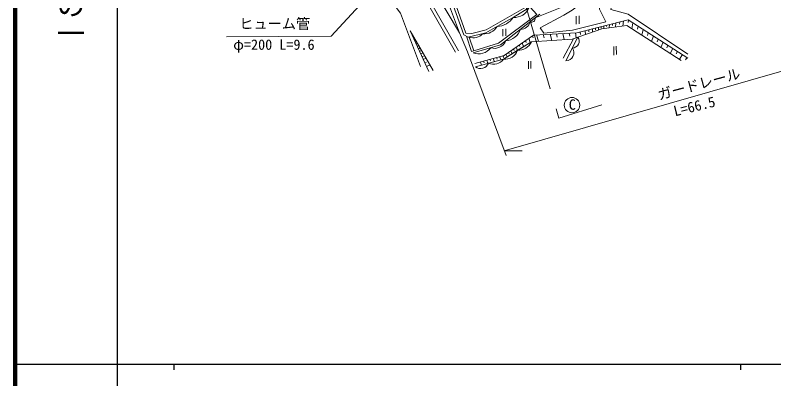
# Model space of a CAD drawing. Units: millimetres, scale not verified. Extents: x 40000 to 680000, y 20000 to 380000.
# Drawn here: x 40000 to 173890, y 202409 to 266697 of the extents above; entities that cross this region are included whole.
import ezdxf
from ezdxf.enums import TextEntityAlignment as Align

# ---------------------------------------------------------------- set-up
doc = ezdxf.new("R2010")
doc.units = ezdxf.units.MM
doc.header["$LTSCALE"] = 1000
for name, color, linetype, lineweight in [('M-TTL', 2, 'Continuous', 140), ('M-TTL-BAND', 7, 'Continuous', 25), ('M-WORK', 1, 'Continuous', 13)]:
    doc.layers.add(name, color=color, linetype=linetype, lineweight=lineweight)
doc.styles.add('@ＭＳ ゴシック', font='')
doc.styles.add('ＭＳ ゴシック', font='')
doc.styles.get('@ＭＳ ゴシック').set_extended_font_data('@MS Gothic')
doc.styles.get('ＭＳ ゴシック').set_extended_font_data('MS Gothic')

msp = doc.modelspace()

# ---------------------------------------------------------------- linework, layer by layer
at = {"layer": 'M-TTL'}
msp.add_line((40000, 380000), (40000, 20000), dxfattribs=at)
at = {"layer": 'M-TTL-BAND'}
for p, q in [((58000, 370000), (58000, 20000)), ((40000, 205000), (579000, 205000)), ((68000, 205000), (68000, 204000)), ((168000, 205000), (168000, 204000))]:
    msp.add_line(p, q, dxfattribs=at)
at = {"layer": 'M-WORK'}
for p, q in [((134396, 253691), (126358, 281352)), ((112744, 278775), (118399, 263586)), ((125678, 261436), (132619, 266885)), ((138990, 266491), (138990, 265078)), ((139545, 266554), (139545, 265157)), ((145434, 265164), (145415, 264878)), ((145989, 265305), (145928, 264588)), ((146687, 265483), (146648, 265125)), ((147385, 265661), (147265, 264758)), ((148258, 265826), (148185, 265377)), ((149025, 265335), (148817, 264269)), ((113009, 256711), (109700, 263948)), ((109700, 263948), (113795, 256902)), ((126065, 264209), (126065, 262971)), ((126572, 264273), (126572, 263019)), ((140569, 263927), (140637, 263262)), ((141217, 264092), (141243, 263758)), ((141865, 264256), (141896, 263703)), ((142403, 264393), (142413, 264116)), ((142940, 264530), (142949, 264071)), ((143425, 264653), (143425, 264424)), ((143909, 264776), (143903, 264329)), ((144394, 264900), (144387, 264676)), ((144878, 265023), (144851, 264450)), ((149939, 264749), (149816, 264220)), ((150853, 264163), (150578, 263146)), ((110116, 263038), (110183, 263068)), ((110324, 262583), (110458, 262644)), ((130633, 262601), (130899, 261867)), ((131273, 263049), (131401, 262680)), ((132011, 263211), (132382, 262080)), ((133200, 263270), (133370, 262700)), ((134389, 263329), (134684, 262225)), ((135531, 263386), (135664, 262830)), ((136673, 263443), (136900, 262364)), ((138554, 262533), (136683, 259073)), ((137183, 258620), (139321, 262801)), ((137774, 263497), (137874, 262955)), ((138876, 263552), (139011, 262693)), ((139727, 263712), (139783, 263281)), ((151740, 263594), (151585, 263091)), ((152627, 263026), (152291, 262053)), ((153494, 262470), (153309, 261989)), ((110532, 262128), (110643, 262179)), ((110740, 261674), (110963, 261775)), ((110948, 261219), (111104, 261290)), ((120801, 260039), (125678, 261436)), ((126327, 242709), (190801, 261276)), ((128952, 261426), (129072, 261129)), ((129476, 261792), (129733, 261134)), ((130055, 262197), (130179, 261866)), ((145680, 261160), (145680, 259605)), ((146093, 261223), (146109, 259731)), ((154361, 261914), (153967, 260983)), ((155212, 261369), (155000, 260910)), ((111156, 260764), (111467, 260907)), ((111364, 260310), (111564, 260401)), ((111572, 259855), (111972, 260038)), ((126619, 259794), (126839, 259317)), ((127049, 260095), (127157, 259855)), ((127480, 260396), (127713, 259866)), ((127954, 260728), (128068, 260461)), ((128429, 261059), (128674, 260469)), ((156063, 260823), (155614, 259932)), ((156903, 260284), (156664, 259846)), ((111799, 259357), (112048, 259471)), ((112027, 258859), (112525, 259087)), ((122656, 258559), (122747, 258284)), ((123214, 258713), (123409, 258159)), ((123780, 258870), (123883, 258595)), ((124347, 259027), (124566, 258470)), ((124923, 259187), (125039, 258910)), ((125500, 259346), (125746, 258788)), ((126088, 259509), (126216, 259232)), ((130619, 258557), (130619, 257192)), ((130999, 258573), (130999, 257287)), ((157744, 259746), (157242, 258893)), ((158576, 259212), (158312, 258794)), ((112310, 258240), (112620, 258381)), ((112593, 257621), (113212, 257904)), ((122099, 258404), (122271, 257852)), ((126327, 242709), (129485, 242724))]:
    msp.add_line(p, q, dxfattribs=at)
for points in [[(82032, 324184), (85624, 318223), (86647, 316271), (87433, 315223), (89052, 313343), (91195, 310129), (93337, 306796), (96289, 302273), (98265, 299416), (99408, 297559), (101122, 294964), (102772, 292425), (103470, 291331), (104661, 289520), (105836, 287838), (106486, 286711), (108073, 282839), (108901, 280839), (112605, 277813), (113701, 275473), (113875, 271235), (118399, 263586), (119851, 260195), (126629, 241893)], [(80008, 322921), (82269, 319657), (84578, 315562), (88161, 310047), (93410, 301691), (95328, 298633), (97493, 295009), (99768, 291166), (101267, 288666), (103803, 284475), (105152, 282222), (108334, 276595), (117696, 260177)], [(118246, 260399), (112580, 270327), (112366, 274731), (111271, 277136), (107723, 278635), (103176, 286563), (100399, 291316), (98434, 294279), (90006, 307920), (80514, 323236)], [(158705, 259820), (148183, 266855), (145136, 267712), (145588, 270283), (149802, 274116), (160705, 284400), (167681, 291019), (171918, 294947), (178097, 297867), (182861, 302218), (185313, 305170), (192979, 302623)], [(77287, 262858), (95785, 263001), (117892, 287030)], [(113710, 280663), (115889, 274992), (115645, 273098), (119177, 263239), (119949, 262784), (123091, 263557), (125557, 264985), (127895, 266308), (131133, 268276), (133181, 271667), (134113, 272136), (138826, 274120), (142953, 276056), (148032, 275850)], [(94633, 273648), (98273, 279740), (100558, 276947), (104058, 272281), (108010, 267043), (111533, 257616)], [(116161, 273056), (119542, 263495), (120573, 263431), (123097, 264130), (130112, 268129), (132270, 271741)], [(144031, 271790), (141319, 271044), (137383, 268489), (131758, 266209)], [(120107, 262823), (120933, 260407), (125303, 261719), (132053, 266840), (130901, 268135)], [(121135, 258137), (126293, 259566), (131467, 263184), (139149, 263565), (148195, 265867), (158718, 259121)], [(121135, 258137), (126293, 259566), (131467, 263184), (139149, 263565), (148195, 265867), (158718, 259121)], [(113009, 256711), (109700, 263948), (113795, 256902)], [(157543, 258701), (147920, 264842), (143563, 264286), (138326, 262453), (131113, 262001), (126185, 258906), (121233, 257573)], [(157543, 258701), (147920, 264842), (143563, 264286), (138326, 262453), (131113, 262001), (128790, 260542), (126185, 258906), (121233, 257573)], [(120933, 260407), (120541, 260243), (119623, 262976)], [(135499, 250132), (135943, 248465), (143545, 250846)]]:
    msp.add_lwpolyline(points, dxfattribs=at)
msp.add_lwpolyline([(132642, 264479), (136845, 266685), (138294, 267606), (140865, 269584), (143109, 269955), (143109, 267743), (144262, 265521), (138358, 264019), (133300, 263490)], close=True, dxfattribs=at)
msp.add_circle((138270, 250790), 1356, dxfattribs=at)
for centre, radius, start, end in [((128106, 269133), 2833, 265.72073, 336.86535), ((124984, 268143), 3441, 271.41935, 327.77293), ((129229, 265860), 1661, 268.932, 347.33615), ((131095, 266118), 669, 248.4875, 7.78065), ((122800, 266006), 2616, 263.11478, 330.13032), ((126293, 265209), 3075, 275.42923, 340.83892), ((120865, 264873), 2185, 249.71017, 317.90795), ((138317, 262106), 1221, 271.11171, 34.73453), ((124624, 262943), 2115, 251.27004, 337.89995), ((128759, 263048), 2576, 268.24736, 336.01187), ((121773, 262586), 2726, 249.11139, 322.84505), ((126351, 261411), 2511, 266.1906, 338.06863), ((137156, 260062), 1442, 271.06733, 34.7789), ((124390, 260309), 2278, 248.15334, 321.98363), ((122150, 258767), 1506, 232.48597, 337.65101)]:
    msp.add_arc(centre, radius, start, end, dxfattribs=at)

# ---------------------------------------------------------------- texts
at = {"layer": 'M-TTL-BAND', "style": '@ＭＳ ゴシック'}
msp.add_text('縮尺千分の一', height=3666, rotation=270, dxfattribs=at).set_placement((49777, 261030), align=Align.MIDDLE_RIGHT)
at = {"layer": 'M-WORK', "style": 'ＭＳ ゴシック'}
for s, p in [('ヒューム管', (79555, 263719)), ('φ=200 L=9.6', (78484, 260023)), ('C', (137698, 249425))]:
    msp.add_text(s, height=1833, dxfattribs=at).set_placement(p, align=Align.BOTTOM_LEFT)
for s, rotation, p in [('ガードレール', 15.154, (153821, 251145)), ('L=66.5', 13.782, (156583, 248269))]:
    msp.add_text(s, height=1833, rotation=rotation, dxfattribs=at).set_placement(p, align=Align.BOTTOM_LEFT)

doc.saveas('drawing.dxf')
